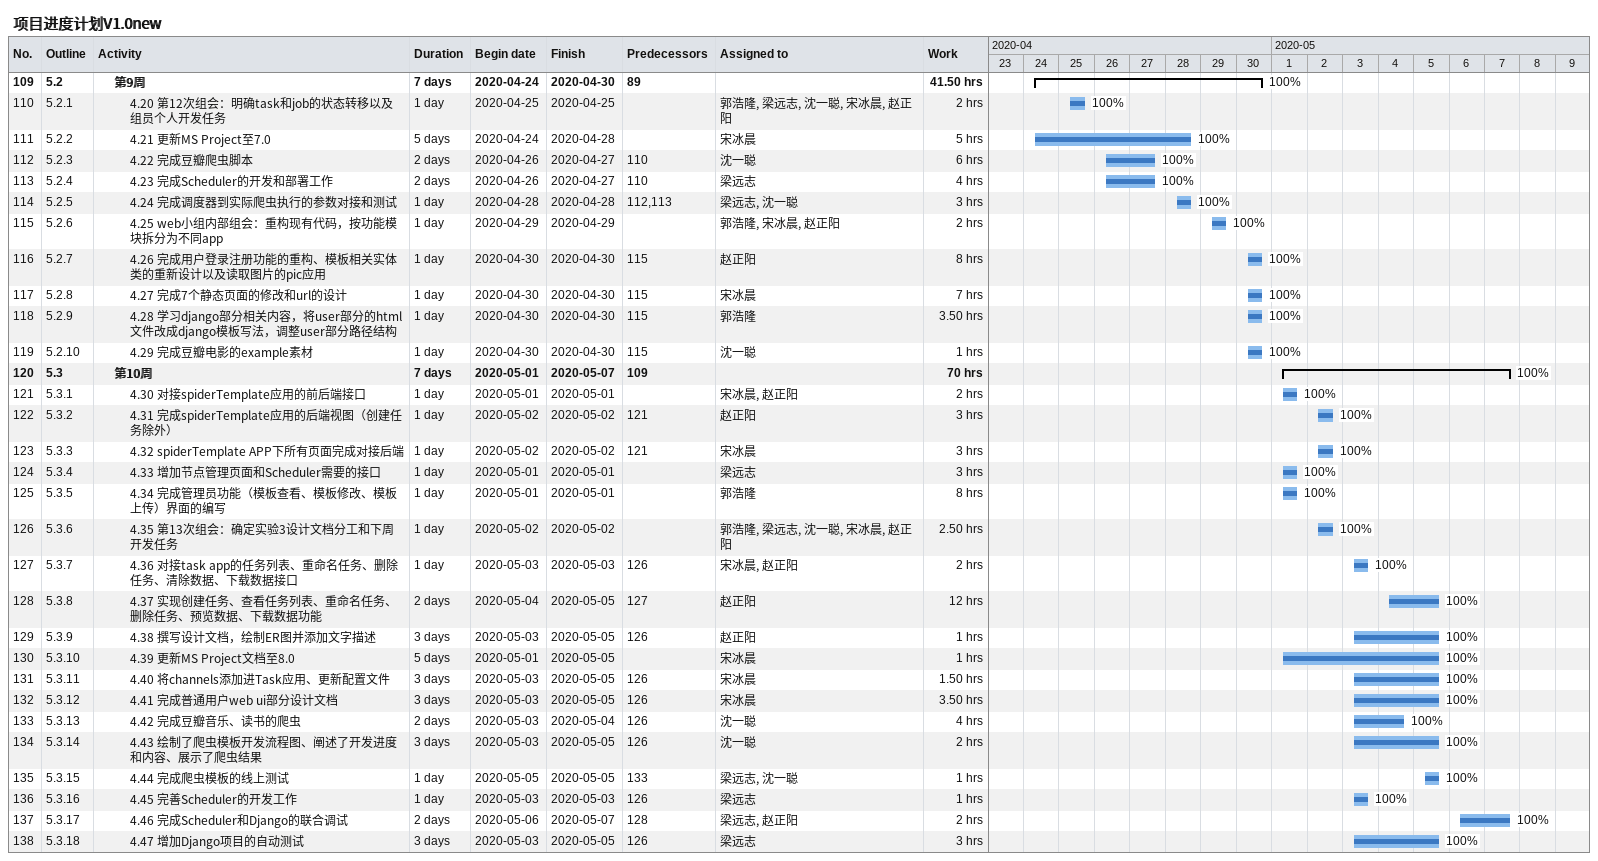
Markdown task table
项目进度计划V1.0new

| ID | WBS | Task | Duration | Start | Finish | Predecessors | Resources | % complete | Work (h) |
|---|---|---|---|---|---|---|---|---|---|
| 109 | 5.2 | **第9周** | 7d | 2020-04-24 | 2020-04-30 | 89 |  | 100 | 41.50 |
| 110 | 5.2.1 | 4.20 第12次组会：明确task和job的状态转移以及组员个人开发任务 | 1d | 2020-04-25 | 2020-04-25 |  | 郭浩隆, 梁远志, 沈一聪, 宋冰晨, 赵正阳 | 100 | 2 |
| 111 | 5.2.2 | 4.21 更新MS Project至7.0 | 5d | 2020-04-24 | 2020-04-28 |  | 宋冰晨 | 100 | 5 |
| 112 | 5.2.3 | 4.22 完成豆瓣爬虫脚本 | 2d | 2020-04-26 | 2020-04-27 | 110 | 沈一聪 | 100 | 6 |
| 113 | 5.2.4 | 4.23 完成Scheduler的开发和部署工作 | 2d | 2020-04-26 | 2020-04-27 | 110 | 梁远志 | 100 | 4 |
| 114 | 5.2.5 | 4.24 完成调度器到实际爬虫执行的参数对接和测试 | 1d | 2020-04-28 | 2020-04-28 | 112, 113 | 梁远志, 沈一聪 | 100 | 3 |
| 115 | 5.2.6 | 4.25 web小组内部组会：重构现有代码，按功能模块拆分为不同app | 1d | 2020-04-29 | 2020-04-29 |  | 郭浩隆, 宋冰晨, 赵正阳 | 100 | 2 |
| 116 | 5.2.7 | 4.26 完成用户登录注册功能的重构、模板相关实体类的重新设计以及读取图片的pic应用 | 1d | 2020-04-30 | 2020-04-30 | 115 | 赵正阳 | 100 | 8 |
| 117 | 5.2.8 | 4.27 完成7个静态页面的修改和url的设计 | 1d | 2020-04-30 | 2020-04-30 | 115 | 宋冰晨 | 100 | 7 |
| 118 | 5.2.9 | 4.28 学习django部分相关内容，将user部分的html文件改成django模板写法，调整user部分路径结构 | 1d | 2020-04-30 | 2020-04-30 | 115 | 郭浩隆 | 100 | 3.50 |
| 119 | 5.2.10 | 4.29 完成豆瓣电影的example素材 | 1d | 2020-04-30 | 2020-04-30 | 115 | 沈一聪 | 100 | 1 |
| 120 | 5.3 | **第10周** | 7d | 2020-05-01 | 2020-05-07 | 109 |  | 100 | 70 |
| 121 | 5.3.1 | 4.30 对接spiderTemplate应用的前后端接口 | 1d | 2020-05-01 | 2020-05-01 |  | 宋冰晨, 赵正阳 | 100 | 2 |
| 122 | 5.3.2 | 4.31 完成spiderTemplate应用的后端视图（创建任务除外） | 1d | 2020-05-02 | 2020-05-02 | 121 | 赵正阳 | 100 | 3 |
| 123 | 5.3.3 | 4.32 spiderTemplate APP下所有页面完成对接后端 | 1d | 2020-05-02 | 2020-05-02 | 121 | 宋冰晨 | 100 | 3 |
| 124 | 5.3.4 | 4.33 增加节点管理页面和Scheduler需要的接口 | 1d | 2020-05-01 | 2020-05-01 |  | 梁远志 | 100 | 3 |
| 125 | 5.3.5 | 4.34 完成管理员功能（模板查看、模板修改、模板上传）界面的编写 | 1d | 2020-05-01 | 2020-05-01 |  | 郭浩隆 | 100 | 8 |
| 126 | 5.3.6 | 4.35 第13次组会：确定实验3设计文档分工和下周开发任务 | 1d | 2020-05-02 | 2020-05-02 |  | 郭浩隆, 梁远志, 沈一聪, 宋冰晨, 赵正阳 | 100 | 2.50 |
| 127 | 5.3.7 | 4.36 对接task app的任务列表、重命名任务、删除任务、清除数据、下载数据接口 | 1d | 2020-05-03 | 2020-05-03 | 126 | 宋冰晨, 赵正阳 | 100 | 2 |
| 128 | 5.3.8 | 4.37 实现创建任务、查看任务列表、重命名任务、删除任务、预览数据、下载数据功能 | 2d | 2020-05-04 | 2020-05-05 | 127 | 赵正阳 | 100 | 12 |
| 129 | 5.3.9 | 4.38 撰写设计文档，绘制ER图并添加文字描述 | 3d | 2020-05-03 | 2020-05-05 | 126 | 赵正阳 | 100 | 1 |
| 130 | 5.3.10 | 4.39 更新MS Project文档至8.0 | 5d | 2020-05-01 | 2020-05-05 |  | 宋冰晨 | 100 | 1 |
| 131 | 5.3.11 | 4.40 将channels添加进Task应用、更新配置文件 | 3d | 2020-05-03 | 2020-05-05 | 126 | 宋冰晨 | 100 | 1.50 |
| 132 | 5.3.12 | 4.41 完成普通用户web ui部分设计文档 | 3d | 2020-05-03 | 2020-05-05 | 126 | 宋冰晨 | 100 | 3.50 |
| 133 | 5.3.13 | 4.42 完成豆瓣音乐、读书的爬虫 | 2d | 2020-05-03 | 2020-05-04 | 126 | 沈一聪 | 100 | 4 |
| 134 | 5.3.14 | 4.43 绘制了爬虫模板开发流程图、阐述了开发进度和内容、展示了爬虫结果 | 3d | 2020-05-03 | 2020-05-05 | 126 | 沈一聪 | 100 | 2 |
| 135 | 5.3.15 | 4.44 完成爬虫模板的线上测试 | 1d | 2020-05-05 | 2020-05-05 | 133 | 梁远志, 沈一聪 | 100 | 1 |
| 136 | 5.3.16 | 4.45 完善Scheduler的开发工作 | 1d | 2020-05-03 | 2020-05-03 | 126 | 梁远志 | 100 | 1 |
| 137 | 5.3.17 | 4.46 完成Scheduler和Django的联合调试 | 2d | 2020-05-06 | 2020-05-07 | 128 | 梁远志, 赵正阳 | 100 | 2 |
| 138 | 5.3.18 | 4.47 增加Django项目的自动测试 | 3d | 2020-05-03 | 2020-05-05 | 126 | 梁远志 | 100 | 3 |
